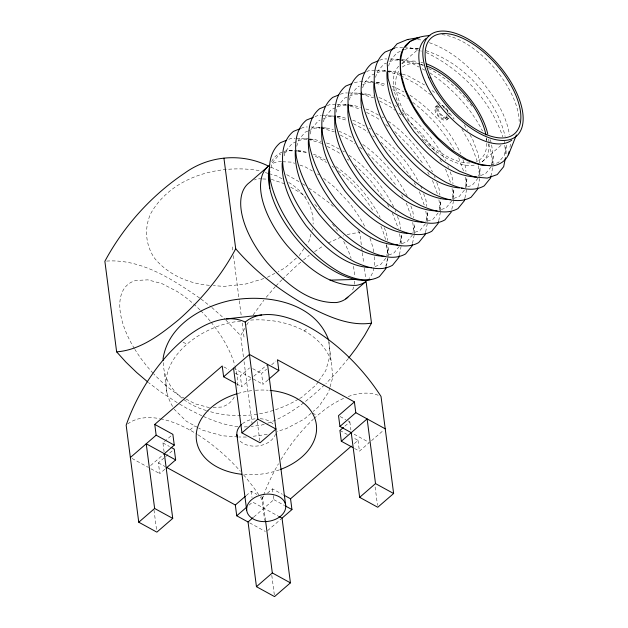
<?xml version="1.0" encoding="UTF-8"?>
<svg xmlns="http://www.w3.org/2000/svg" width="628" height="628" viewBox="0 0 628 628"><rect width="100%" height="100%" fill="white"/><g stroke="black" fill="none" stroke-linecap="round" stroke-linejoin="round"><path stroke-width="0.47" stroke-dasharray="3.14 2.35" d="M388.151 256.138L388.41 247.024L386.738 255.588M401.276 243.884L401.253 233.804M414.347 233.459L414.606 224.345L412.934 232.91M427.472 221.205L427.448 211.126M440.542 210.78L440.55 199.782M453.667 198.526L453.644 188.447M466.769 187.191L466.745 177.104M479.839 176.758L480.098 167.645L478.418 176.209M492.964 164.512L493.192 156.301L491.528 144.102M509.936 147.188L510.658 143.679M401.512 235.681L399.463 246.152L393.748 253.21L386.589 255.706M427.707 213.002L425.658 223.474L419.944 230.531L412.784 233.027M439.129 210.231L440.801 201.666M452.223 198.895L453.903 190.323M465.324 187.552L466.997 178.988M491.52 164.874L493.192 156.301M386.33 266.044L387.947 257.951M399.432 254.701L401.229 245.713M412.525 243.366L414.142 235.272M425.627 232.022L427.244 223.929M438.721 220.679L440.518 211.691M451.822 209.344L453.44 201.25M464.916 198.001L466.714 189.012M478.018 186.665L479.635 178.572M490.931 176.225L492.909 166.334M270.786 168.092L272.23 162.825L279.036 154.826L280.708 154.15M284.123 155.877L285.332 151.489L292.138 143.49L302.178 139.424L314.816 139.534L321.112 141.394M296.738 146.293L298.426 140.146L305.232 132.147L307.744 131.134M310.075 134.078L311.527 128.803L318.333 120.812L320.005 120.129M323.42 121.856L324.621 117.467L331.427 109.468L341.467 105.402L348.273 105.465M336.035 112.279L337.723 106.124L344.529 98.133L348.713 96.437M349.372 100.056L350.817 94.789L357.622 86.79L359.295 86.115M362.709 87.842L363.918 83.445L370.724 75.446L380.764 71.38L393.403 71.498L401.504 73.884M375.568 77.377L377.012 72.11L383.818 64.111L386.33 63.09M388.661 66.034L390.114 60.767L396.92 52.768L401.104 51.08M310.978 234.079L308.945 241.27L306.778 244.465M311.998 230.476L312.509 228.678M329.818 387.735L328.546 392.233L318.82 406.583L313.184 411.434M330.077 386.832L332.879 376.941L328.844 341.122M243.421 356.861L240.665 335.658L244.779 328.342M246.608 325.092L249.057 321.136M253.155 314.911L263.893 300.192M299.211 255.627L304.078 248.453M318.184 381.832L316.017 385.019L301.558 397.461L299.077 398.78M318.718 381.031L325.744 370.669L330.077 355.37L328.805 341.137M348.273 358.612L336.828 372.2L325.869 383.606M385.796 258.202L380.654 264.545L373.487 267.041M412.565 234.817L406.85 241.866L400.586 244.056M438.187 212.845L433.045 219.188L424.983 221.998M451.854 200.795L446.139 207.852L438.98 210.349M464.382 190.158L459.241 196.509L452.976 198.691M478.049 178.117L472.335 185.166L465.175 187.67M491.143 166.773L485.436 173.83L480.067 175.707M266.272 297.225L275.339 286.604M275.982 285.936L281.791 279.9M282.435 279.224L297.68 264.71L302.727 260.62M324.441 384.917C307.791 400.578 289.406 415.532 267.614 423.233M401.889 63.412L418.138 49.345M435.714 106.697L437.692 104.978M436.688 107.859L438.674 106.148A7.049 3.493 49.1 0 0 440.432 113.668A7.049 3.493 49.1 0 0 447.74 116.934L445.754 118.653M446.736 119.822L448.722 118.103A8.572 4.255 49.1 0 1 440.573 114.963A8.572 4.255 49.1 0 1 437.01 105.873M482.037 161.828L501.238 145.201M164.104 451.901L162.935 442.913L172.857 434.325M250.949 378.715L241.733 386.691L240.336 375.913L249.544 367.93M189.852 430.023L194.688 425.839M304.093 331.113L307.539 328.13M150.626 465.568L164.34 453.699M253.822 376.227L267.536 364.358M164.834 469.265L159.779 473.645L158.382 462.86L164.874 457.239M165.596 456.611L174.254 449.114M268.023 379.924L262.975 384.297L261.57 373.519L266.625 369.146M271.673 364.774L276.006 361.022M246.152 495.633L251.208 491.261L256.868 494.362M249.002 505.171L252.605 502.047L277.914 515.902M265.558 520.793L262.528 497.462L264.647 495.618M267.489 493.161L272.45 488.867L282.325 494.275M344.882 426.153L349.843 421.859L346.609 420.093M253.822 516.985L273.847 499.653L273.149 494.26M354.318 443.58L358.023 440.369L353.085 437.661M267.599 530.652L281.313 518.783M354.49 448.447L359.428 451.155L369.35 442.559L352.065 433.092M371.517 440.683L383.779 430.062M296.392 258.053L284.751 268.07L278.133 271.586M311.033 413.287L304.36 419.025L286.156 428.704L277.152 431.42M303.45 260.039L309.212 255.368M314.534 251.655L323.161 245.933M328.24 242.981L343.697 235.83M267.379 277.301L274.821 273.345M298.253 399.22C271.414 415.446 237.321 420.297 207.311 410.775M404.448 49.722L406.96 48.701L419.598 48.811L403.639 47.657M389.674 61.74L393.858 60.045L398.725 60.084M362.646 84.756L367.663 82.723L372.53 82.763M349.545 96.1L354.569 94.067L361.375 94.122M323.349 118.778L328.373 116.745L333.233 116.784M308.584 130.797L315.272 128.081L320.139 128.128M284.06 152.792L289.076 150.759L293.943 150.806M394.478 48.254L396.182 47.563L402.705 47.65M379.673 60.28L383.088 58.906L386.817 58.953M366.571 71.616L369.986 70.242L375.583 70.312M354.333 82.613C364.687 80.235 376.36 81.648 386.605 84.694M340.376 94.294L343.791 92.92L347.519 92.968M327.282 105.637L330.697 104.264L336.286 104.334M315.036 116.635L317.595 115.599L321.324 115.646M301.087 128.316L304.502 126.942L307.296 126.974M288.841 139.314L291.4 138.286L295.129 138.325M491.371 164.983L498.53 162.487L504.245 155.438L506.294 144.966L506.011 154.99L504.198 141.253M263.846 278.557L245.838 283.997L224.031 286.399L213.324 285.599M267.245 434.411L251.812 436.46M347.127 234.794L351.421 233.506L359.734 232.572L361.61 247.024M264.176 424.269L260.746 425.297L251.2 426.373M106.627 261.083C141.347 258.705 172.841 279.578 200.269 298.465M247.377 426.805L242.628 426.985M240.603 321.198C200.599 324.103 145.421 364.279 173.775 408.373M250.596 320.092C281.854 317.831 320.06 329.543 331.521 361.752M246.364 437.057L238.773 436.994M213.12 407.478L221.354 407.054A78.021 38.7 49.1 0 0 234.762 396.025M399.691 60.092L406.497 60.155L419.999 64.135M376.415 82.802L380.301 82.833M362.34 94.129L367.207 94.176L373.503 96.029M349.246 105.473L354.106 105.512L360.409 107.372M337.118 116.816L341.012 116.855L347.308 118.708M321.104 128.136L327.91 128.191L333.311 129.784M297.829 150.838L301.715 150.869L308.018 152.73M417.644 39.776L420.391 39.807L422.04 40.537M390.545 59.001L400.837 59.511M376.51 70.328L387.743 70.846M348.454 92.983L357.772 93.101L367.207 94.176M337.22 104.342L348.446 104.868M322.258 115.662L333.46 115.992M311.025 127.021L322.25 127.547M296.063 138.341L309.157 138.89M281.587 161.718L278.981 161.608A75.58 37.492 49.1 0 0 270.927 164.324M282.545 161.757L291.156 162.126L294.65 163.304M261.743 178.901L259.136 178.784A75.58 37.492 49.1 0 0 254.426 179.946M262.7 178.941L267.481 179.145M289.076 150.759L296.769 151.113M297.727 151.152L300.608 151.285M209.43 285.308C188.636 283.738 168.014 274.569 154.598 258.289C145.461 245.148 144.118 228.333 150.626 213.763C171.004 177.151 217.626 164.379 256.946 170.243L259.741 171.028M237.91 426.632C225.664 425.407 213.936 421.058 202.726 416.16M237.8 436.923L222.226 435.754L202.663 430.243L198.676 428.037M401.779 59.621L406.497 60.155M388.685 70.956L393.403 71.498M349.388 104.978L354.106 105.512M337.236 116.423L341.012 116.855M323.192 127.657L327.91 128.191M310.099 138.992L314.816 139.534M209.414 407.666L195.379 403.914L185.817 398.968M265.33 172.606L268.125 173.391M269.051 173.658L276.508 175.754L282.09 178.839M206.384 410.508C184.695 404.675 162.888 386.353 163.437 362.246M425.894 50.672C463.181 62.776 496.308 98.258 505.14 136.512M402.399 74.151L407.8 75.745L424.536 84.937M392.005 86.287L394.706 87.08L404.008 92.01M378.904 97.623L381.604 98.423L390.914 103.345M365.81 108.966L368.51 109.759L378.66 115.136M352.708 120.301L355.409 121.102L364.719 126.032M338.712 131.378L342.315 132.437L352.465 137.815M326.513 142.98L329.213 143.781L339.371 149.158M313.419 154.323L316.12 155.116L325.422 160.046M429.395 42.72C450.598 50.012 468.417 65.524 482.657 82.504C495.06 97.623 506.333 115.057 509.41 134.651M410.163 47.744L421.419 51.111M397.069 59.079L400.813 60.202M401.755 60.484L413.012 63.852L418.907 67.008M383.967 70.422L385.843 70.98M386.777 71.262L399.91 75.187M370.873 81.758L374.618 82.88M375.56 83.163L385.875 86.248M357.772 93.101L359.648 93.658M360.582 93.941L373.715 97.874M344.678 104.436L346.554 105.002M350.298 106.124L360.621 109.209M331.576 115.78L333.452 116.337M337.205 117.46L346.585 120.27M318.482 127.115L320.359 127.68M321.293 127.963L334.426 131.888M305.381 138.458L307.257 139.016M308.199 139.298L321.324 143.231L323.852 144.581M299.894 165.07L305.137 166.836L312.32 170.989M271.312 179.31L285.293 184.02M270.958 167.142L280.653 171.585M201.831 415.783L187.05 408.451L178.014 403.137M286.721 174.655L299.171 181.775M185.017 398.552L180.205 396.064A78.021 38.7 49.1 0 1 153.844 374.021M420.901 64.401L423.437 65.744M428.516 68.436C446.147 77.472 460.991 91.523 472.743 107.364M395.145 105.59L396.833 106.485M382.044 116.926L383.739 117.821M368.95 128.269L370.638 129.164M342.755 150.948L344.442 151.843M426.106 52.509C461.093 69.253 490.233 99.923 502.785 136.841M422.283 68.805L424.811 70.155M400.75 75.643L416.772 84.199L431.161 95.087M392.712 89.686L403.671 95.542L407.462 98.408M379.618 101.022L390.577 106.886L395.122 110.316M366.517 112.365L377.475 118.221L380.505 120.513M353.423 123.7L364.381 129.564L368.165 132.429M340.321 135.044L351.28 140.9L355.071 143.765M327.227 146.387L338.186 152.243L341.216 154.535M252.684 368.644L261.57 373.519M340.141 416.552L345.8 419.645M233.553 368.189L250.831 377.648M253.272 378.99L262.975 384.297M183.062 342.15L187.003 344.309M312.563 413.075L317.289 415.665M223.874 366.893L228.812 369.602M235.398 373.205L240.336 375.913M339.921 430.455L347.323 434.505M236.795 383.991L241.733 386.691M273.847 499.653L284.547 505.509M162.935 442.913L169.403 446.461M260.91 496.575L262.528 497.462M158.382 462.86L165.219 466.604M132.006 458.432L148.459 467.444M150.885 468.771L159.779 473.645M249.693 522.889L265.33 531.453M288.684 182.473C303.308 190.786 313.921 206.91 313.105 224.078M197.875 427.597L186.288 421.2L174.207 409.252M317.415 173.932L319.11 174.914M290.772 187.183L300.113 192.584L305.977 197.325M177.198 402.65L160.933 392.013L148.428 382.546M302.461 183.706L305.703 185.888M308.945 188.062L327.942 201.886L333.806 206.887M432.064 90.581L436.578 93.972M409.935 95.142C431.452 109.806 449.907 129.706 460.63 153.577M402.101 110.442C420.407 123.3 435.298 140.837 445.605 160.65M388.253 121.212C406.865 134.18 422.071 151.874 432.511 171.986M375.905 133.12C393.929 145.806 408.726 162.997 418.939 182.505M362.811 144.456C381.683 157.652 396.731 175.903 407.258 196.305M348.956 155.234C367.851 168.367 383.143 186.414 393.685 206.824M335.862 166.569C354.475 179.537 369.68 197.239 380.121 217.343M429.866 72.864C451.595 87.779 470.38 107.412 482.508 130.938M412.761 102.419C429.795 115.136 444.239 131.637 454.429 150.312M398.906 113.181L401.174 114.9M385.812 124.525L388.834 126.817M372.71 135.86L374.225 137.006M359.616 147.203L362.639 149.495M347.276 159.112L348.783 160.258M201.054 299.054L211.071 306.849M323.624 178.368L334.622 187.246L348.124 201.564A75.58 37.492 49.1 0 1 365.323 227.65M211.801 307.477L225.279 319.495M225.947 320.139L240.665 335.658M438.109 101.461L448.8 112.114L454.146 119.037M407.234 119.485L422.605 134.792L436.609 153.381M394.808 131.488L409.503 146.128L422.573 163.06M381.039 142.163L396.409 157.471L410.885 176.884M367.945 153.507L383.316 168.814L396.378 185.747M354.844 164.842L370.214 180.15L384.218 198.738M314.777 204.43L319.77 209.721M357.858 230.5L359.734 232.572M464.249 124.839L467.554 130.585M469.917 134.69L472.751 139.612L478.3 154.496L479.454 162.95M461.863 129.046L471.769 146.418L477.555 162.142M439.914 159.167L442.269 163.304M427.762 172.166L429.175 174.647M414.19 182.677L415.603 185.158M401.567 194.845L402.98 197.325M387.523 204.532L388.936 207.012M392.241 212.798L398.325 228.435M490.091 139.659L491.394 143.16M462.915 159.708L465.199 165.839L465.976 171.475M447.858 165.792L448.51 167.543M450.143 171.923L452.105 177.182L453 183.753M434.435 176.256L435.086 178.007M436.719 182.387L439.003 188.518L439.906 195.088M420.681 185.841L421.992 189.35M423.625 193.73L425.91 199.861L426.805 206.431M410.853 205.945L412.808 211.196L413.711 217.767M395.138 210.278L395.797 212.029M397.43 216.409L399.714 222.54L400.609 229.11M384.328 227.744L386.613 233.875L387.515 240.453M486.15 138.576L486.794 140.319M488.082 143.812L490.978 151.678L492.666 164.505M458.668 157.754L463.495 170.863M445.574 169.097L450.716 183.07M432.472 180.44L437.3 193.542M419.378 191.776L424.198 204.877M406.277 203.119L412.07 218.842M478.238 165.761L479.572 175.84M465.144 177.104L466.471 187.183M452.042 188.439L453.62 200.356M438.948 199.782L440.401 210.773M425.847 211.126L427.181 221.197M412.753 222.461L414.205 233.459M399.651 233.804L400.986 243.876M386.558 245.14L388.01 256.138M361.736 247.989L362.238 251.844M362.364 252.809L363.738 263.407M364.366 268.227L365.747 278.824M375.12 486.983L377.499 505.328M358.023 440.369L359.428 451.155M349.843 421.859L350.895 429.952M272.45 488.867L273.031 493.365M257.299 421.553L259.811 440.864M232.305 246.93L232.8 250.784M233.428 255.596L239.182 299.925M239.307 300.883L241.317 316.3M242.188 323.051L244.064 337.503M244.049 361.673L252.181 424.308M260.408 497.18A113.37 56.237 49.1 0 1 261.954 499.558L264.671 520.486M271.798 575.358L274.554 596.6M251.208 491.261L252.024 497.549M164.45 373.636L167.252 395.2M153.978 509.928L156.615 530.213M261.954 499.558A113.37 59.056 -61.3 0 1 263.234 496.01M263.564 495.123A113.37 59.056 -61.3 0 1 278.487 463.739M280.967 459.555A113.37 59.056 -61.3 0 1 313.246 419.292M313.921 418.672A113.37 59.056 -61.3 0 1 344.803 397.885M348.265 396.519A113.37 59.056 -61.3 0 1 380.199 396.08M127.657 423.971A113.37 56.237 49.1 0 1 159.614 418.633M160.587 418.821A113.37 56.237 49.1 0 1 197.263 434.364M198.087 434.882A113.37 56.237 49.1 0 1 240.343 471.204M243.546 474.854A113.37 56.237 49.1 0 1 259.882 496.387M153.177 373.315A78.021 38.7 49.1 0 1 134.934 349.451M134.416 348.611A78.021 38.7 49.1 0 1 135.946 280.457L147.886 279.853L161.914 283.605L177.088 291.455A78.021 38.7 49.1 0 1 200.065 310.012M200.756 310.703A78.021 38.7 49.1 0 1 210.49 321.489M211.11 322.243A78.021 38.7 49.1 0 1 234.825 365.292M235.076 366.163A78.021 38.7 49.1 0 1 237.117 387.955M332.542 224.149A75.58 37.492 49.1 0 1 338.68 232.949M343.681 241.388A75.58 37.492 49.1 0 1 351.107 258.241M353.36 266.311A75.58 37.492 49.1 0 1 354.71 276.665M354.616 281.132A75.58 37.492 49.1 0 1 353.886 286.038M353.658 286.965A75.58 37.492 49.1 0 1 352.12 291.204M271.657 161.529A78.979 39.179 49.1 0 1 282.906 151.858M283.848 151.544A78.979 39.179 49.1 0 1 296.746 150.657M297.696 150.783A78.979 39.179 49.1 0 1 307.751 153.248M315.232 156.27A78.979 39.179 49.1 0 1 326.646 162.558M332.204 166.318A78.979 39.179 49.1 0 1 333.68 167.393M338.107 170.808A78.979 39.179 49.1 0 1 373.55 211.754M380.906 226.174A78.979 39.179 49.1 0 1 385.584 239.802M386.605 244.425A78.979 39.179 49.1 0 1 387.555 255.894M387.358 258.736A78.979 39.179 49.1 0 1 385.757 265.958M369.971 238.271A75.58 37.492 49.1 0 1 373.778 252.048M374.398 256.766A75.58 37.492 49.1 0 1 368.981 278.667M442.002 34.642A66.505 32.994 49.1 0 1 492.815 66.317A66.505 32.994 49.1 0 1 519.175 121.502M489.086 143.93A63.459 31.479 49.1 0 1 479.706 163.311M474.171 165.133A63.459 31.479 49.1 0 1 424.826 141.716M424.135 141.033A63.459 31.479 49.1 0 1 422.079 138.953M403.922 114.955A63.459 31.479 49.1 0 1 402.485 112.381M399.149 105.575A63.459 31.479 49.1 0 1 399.031 65.877M401.928 63.663A63.459 31.479 49.1 0 1 417.408 61.442M420.964 62.164A63.459 31.479 49.1 0 1 422.73 62.643M488.717 139.133A63.459 31.479 49.1 0 1 489.063 143.003M486.433 137.885A60.414 29.971 49.1 0 1 476.212 161.647M469.901 162.935A60.414 29.971 49.1 0 1 413.742 126.927A60.414 29.971 49.1 0 1 399.329 70.155M402.375 67.023A60.414 29.971 49.1 0 1 419.488 64.095M420.36 64.26A60.414 29.971 49.1 0 1 423.052 64.912M447.693 117.648A8.572 4.255 49.1 0 1 437.842 115.85A8.572 4.255 49.1 0 1 438.14 106.281M446.398 115.568A7.049 3.493 49.1 0 1 442.465 118.574A7.049 3.493 49.1 0 1 436.052 110.952A7.049 3.493 49.1 0 1 439.985 107.938M443.352 106.996A7.049 3.493 49.1 0 1 448.376 113.849M441.704 105.064A8.572 4.255 49.1 0 1 449.499 114.351M275.582 433.783A19.649 13.651 -7.4 0 1 258.948 445.809A19.649 13.651 -7.4 0 1 238.844 439.624M242.369 423.759A19.649 13.651 -7.4 0 1 255.109 418.798M260.204 418.688A19.649 13.651 -7.4 0 1 273.934 425.156M279.421 469.83A60.461 41.998 -7.4 0 1 244.653 474.54M237.902 393.473A60.461 41.998 -7.4 0 1 252.448 390.561M255.384 390.278A60.461 41.998 -7.4 0 1 268.132 390.231"/><path stroke-width="0.94" d="M429.929 35.631C414.425 36.165 400.421 43.921 400.169 60.665L400.837 73.719L405.405 89.576L413.499 106.289L424.544 122.703L437.755 137.697L452.199 150.257L466.84 159.512L480.655 164.858L492.658 165.941C500.194 164.803 508.068 159.693 509.08 151.607M386.149 266.939L385.796 268.737L379.383 276.626C367.254 283.385 353.329 278.644 341.64 273.313C323.726 263.517 308.74 249.402 296.024 233.553C284.139 217.437 274.389 199.555 270.221 179.82C268.305 166.703 269.302 151.764 280.3 142.744L286.282 140.342M399.251 255.604L398.89 257.401L392.484 265.291C380.348 272.05 366.43 267.3 354.734 261.97C336.82 252.181 321.834 238.059 309.125 222.218C297.232 206.094 287.483 188.212 283.322 168.477C281.407 155.367 282.404 140.421 293.402 131.409L300.231 128.662M412.345 244.261L411.992 246.058L405.578 253.948C393.45 260.706 379.524 255.965 367.835 250.635C349.922 240.838 334.936 226.724 322.219 210.875C310.334 194.758 300.584 176.876 296.416 157.141C294.501 144.024 295.498 129.078 306.495 120.066L313.333 117.318M425.446 232.925L425.085 234.723L418.68 242.612C406.544 249.371 392.626 244.622 380.929 239.292C363.015 229.495 348.03 215.38 335.321 199.539C323.428 183.415 313.678 165.533 309.518 145.798C307.602 132.689 308.599 117.742 319.597 108.73L325.571 106.32M438.54 221.582L438.187 223.38L431.774 231.269C419.645 238.028 405.719 233.286 394.031 227.956C376.117 218.159 361.131 204.037 348.414 188.196C336.529 172.08 326.78 154.198 322.611 134.463C320.696 121.345 321.693 106.399 332.691 97.387L338.673 94.985M464.736 198.903L464.382 200.701L457.969 208.59C445.841 215.349 431.915 210.6 420.226 205.27C402.312 195.481 387.327 181.359 374.61 165.517C362.725 149.401 352.975 131.519 348.807 111.776C346.892 98.667 347.888 83.72 358.886 74.708L364.868 72.306M477.837 187.56L477.476 189.358L471.071 197.247C458.935 204.006 445.017 199.264 433.32 193.934C415.406 184.137 400.421 170.023 387.712 154.174C375.819 138.058 366.069 120.176 361.909 100.441C359.993 87.323 360.99 72.385 371.988 63.373L377.962 60.963M490.931 176.225L490.578 178.022L484.164 185.912C472.036 192.67 458.11 187.921 446.422 182.591C428.508 172.802 413.522 158.68 400.805 142.839C388.92 126.723 379.171 108.84 375.002 89.097C373.087 75.988 374.084 61.042 385.082 52.03L394.478 48.254M505.469 157.691L503.672 166.679L497.266 174.568L487.257 178.093L474.368 176.97L459.515 171.256L443.753 161.294L428.163 147.753L413.86 131.542L401.873 113.778L393.065 95.676L388.065 78.5L387.225 63.42L390.585 51.449L397.077 43.811L407.352 39.564L417.95 37.719M269.82 171.609L269.098 174.239L269.797 188.329M321.968 127.131C319.479 150.704 332.039 172.857 345.251 191.477C361.877 211.432 383.331 232.988 410.995 233.647M335.062 115.788C332.581 139.369 345.133 161.514 358.345 180.142C374.979 200.097 396.433 221.645 424.088 222.312M348.163 104.444C345.675 128.026 358.235 150.178 371.446 168.799C388.073 188.753 409.527 210.309 437.19 210.969M361.5 92.23C358.203 116.031 371.297 138.639 384.54 157.463C401.174 177.418 422.628 198.966 450.284 199.633M403.207 49.431C393.662 75.517 409.15 102.545 423.837 123.441C440.464 143.396 461.918 164.952 489.581 165.611M508.445 154.896L516.389 134.981M223.937 158.193L235.704 248.766C221.449 275.786 201.525 299.548 178.69 319.723C160.682 334.363 140.641 350.047 116.635 351.861L104.868 261.279C123.834 226.009 151.544 195.332 184.82 173.03C208.92 155.54 241.599 152.785 268.274 166.012M365.991 280.747L371.501 323.145L364.648 335.336L356.453 347.779L348.854 357.842M451.281 212.036L444.875 219.926C432.739 226.692 418.821 221.943 407.125 216.613C389.211 206.816 374.225 192.702 361.516 176.853C349.623 160.737 339.874 142.854 335.713 123.119C333.798 110.01 334.795 95.064 345.793 86.052L351.766 83.642M405.68 46.519L410.013 41.432M269.428 165.297L249.583 182.481A75.58 37.492 49.1 0 0 267.159 262.598C284.924 282.404 307.963 303.403 336.302 302.555A75.58 37.492 49.1 0 0 347.904 297.154M268.745 379.304L278.848 370.551L277.45 359.773L354.404 401.92L338.523 415.665L339.929 426.443L351.24 432.645L359.648 497.337L377.75 507.259L393.63 493.514L381.023 396.464A113.37 56.237 49.1 0 0 245.226 322.093A113.37 59.056 -61.3 0 0 126.157 425.18L138.757 522.221L156.867 532.144L172.739 518.398L164.34 453.699L174.262 445.111L156.152 435.188L154.755 424.41L222.226 365.991L223.631 376.776L235.971 383.535M130.357 457.529L156.152 435.188M223.631 376.776L249.426 354.443L278.848 370.551M345.855 298.865L365.7 281.682A75.58 37.492 49.1 0 1 356.147 285.371C327.808 286.219 304.768 265.22 287.012 245.415A75.58 37.492 49.1 0 1 268.038 166.396M166.271 468.017L175.652 459.9L174.254 449.114L171.02 447.34M138.757 522.221L154.637 508.476L146.23 443.784L175.652 459.9M267.536 364.358L275.935 429.05L260.063 442.795L241.953 432.88L257.825 419.135L245.226 322.093M278.738 516.357L282.027 518.155L290.434 582.855L274.554 596.6L256.452 586.685L248.044 521.986L236.732 515.792L235.327 505.006L245.43 496.261M236.732 515.792L246.835 507.039M339.929 426.443L355.801 412.698L354.404 401.92M343.461 427.385L339.921 430.455L341.318 441.233L352.842 447.544M248.044 521.986L253.1 517.613M341.318 441.233L367.121 418.9L375.52 483.591L393.63 493.514M282.027 518.155L291.949 509.567L290.552 498.789L351.35 446.147M256.452 586.685L272.324 572.94L265.558 520.793M359.648 497.337L375.52 483.591M410.877 41.079L419.535 37.578L419.009 37.531M226.567 318.914L261.68 314.958M371.501 323.145C348.375 326.568 326.175 315.491 306.119 305.365C279.743 290.583 255.455 271.743 235.704 248.766M329.99 280.143L355.385 279.444M407.352 39.564L408.64 39.674M476.479 176.955C448.824 176.287 427.37 154.731 410.736 134.785C397.579 116.557 386.149 95.299 386.974 72.189M459.539 187.937C433.524 185.707 413.569 165.054 397.642 146.12C384.477 127.9 373.048 106.642 373.872 83.524M461.462 188.117L463.385 188.29M397.893 244.991C370.237 244.323 348.783 222.775 332.149 202.82C318.993 184.593 307.563 163.335 308.387 140.225M384.799 256.326C357.136 255.667 335.682 234.111 319.055 214.156C305.891 195.936 294.461 174.678 295.286 151.56M371.697 267.669C344.042 267.002 322.588 245.454 305.954 225.499C292.797 207.271 281.368 186.021 282.192 162.903M355.801 412.698L385.223 428.814M257.825 419.135L275.935 429.05M154.755 424.41L172.857 434.325L174.262 445.111M283.966 495.178L290.552 498.789M285.371 505.964L291.949 509.567M166.93 467.546L235.327 505.006M154.637 508.476L172.739 518.398M272.324 572.94L290.434 582.855M147.698 381.918L136.692 372.53L126.008 362.223L116.635 351.861M328.719 340.188C314.612 301.644 266.256 293.763 230.531 300.427C200.717 306.943 168.273 325.806 163.092 358.447L163.264 360.346M285.716 505.666A19.649 13.651 -7.4 0 0 255.321 497.195A19.649 13.651 -7.4 0 0 257.543 520.738A19.649 13.651 -7.4 0 0 285.716 505.666L275.912 430.188A19.649 13.651 -7.4 0 0 275.582 428.437M233.553 368.189L241.953 432.88M236.866 434.592L246.671 510.069M371.172 279.452A78.979 39.179 49.1 0 1 301.361 244.355A78.979 39.179 49.1 0 1 269.239 168.226M511.781 140.107A66.505 32.994 49.1 0 1 442.779 109.296A66.505 32.994 49.1 0 1 426.239 38.3M426.365 63.844A63.459 31.479 49.1 0 1 487.775 134.047M426.789 66.113A60.414 29.971 49.1 0 1 485.962 135.004M237.494 437.206A19.649 13.651 -7.4 0 1 241.678 424.332M270.04 390.396A60.461 41.998 -7.4 0 1 316.347 424.599A60.461 41.998 -7.4 0 1 280.324 469.501M241.788 474.281A60.461 41.998 -7.4 0 1 196.242 438.132A60.461 41.998 -7.4 0 1 237.031 393.74M430.902 78.084A63.459 31.479 49.1 0 0 513.79 134.337A63.459 31.479 49.1 0 0 474.242 44.878A63.459 31.479 49.1 0 0 430.902 78.084M428.877 77.715A66.505 32.994 49.1 0 0 515.745 136.668A66.505 32.994 49.1 0 0 474.305 42.916A66.505 32.994 49.1 0 0 428.877 77.715"/></g></svg>
